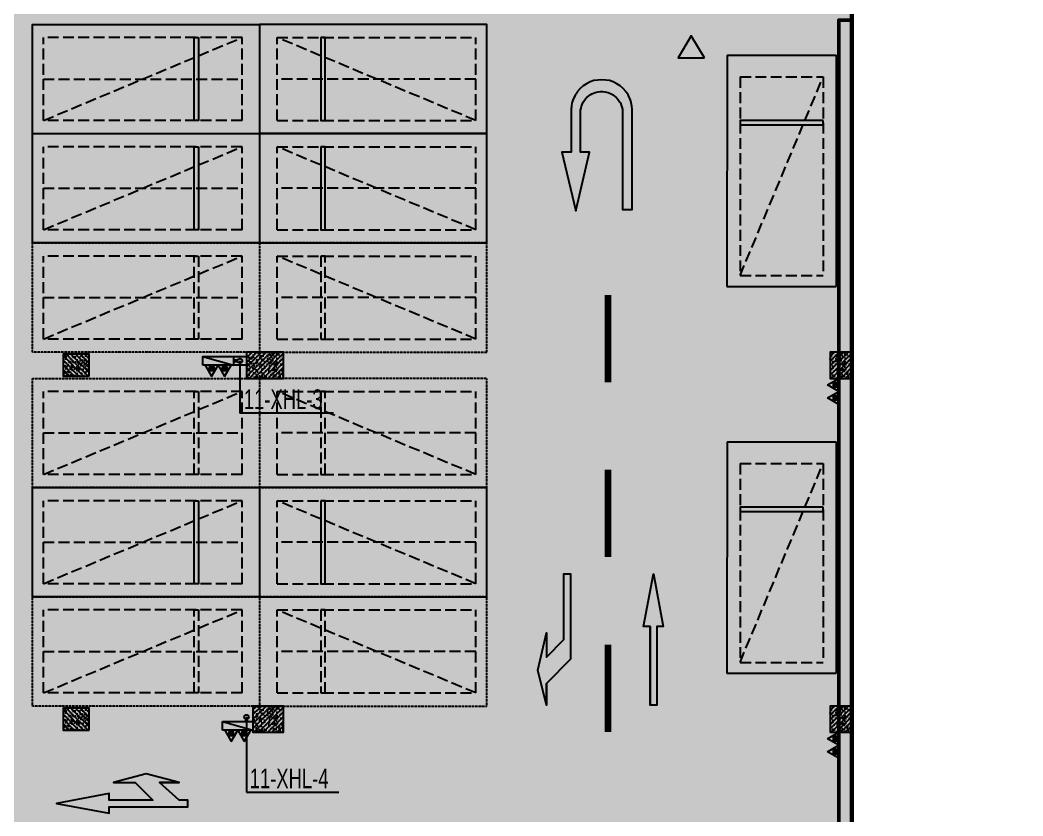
# Model space of a CAD drawing. Extents: x -1338203 to 1886333, y -530034 to 1031844.
# Drawn here: x 820073 to 843032, y -368765 to -350551 of the extents above; entities that cross this region are included whole.
import ezdxf

# ---------------------------------------------------------------- set-up
doc = ezdxf.new("R2010")
doc.units = 0
doc.header["$LTSCALE"] = 1000
doc.header["$MEASUREMENT"] = 0
doc.linetypes.add('A-001-平面B2$0$__DASH', pattern=[0.35, 0.25, -0.1])
doc.linetypes.add('DASH', pattern=[0.35, 0.25, -0.1])
for name, color, linetype in [('A-FIRE', 7, 'Continuous'), ('p-a-regular', 5, 'Continuous'), ('S001地下二墙柱$0$S001地下一墙柱$0$0S-CC-LINE', 52, 'Continuous'), ('S001地下二墙柱$0$S001地下一墙柱$0$0S-CW-HATCH', 251, 'Continuous'), ('S001地下二墙柱$0$S001地下一墙柱$0$0S-CW-HATCH-UP', 251, 'Continuous'), ('S001地下二墙柱$0$S001地下二墙柱$0$0S-CC-LINE', 52, 'Continuous'), ('S001地下二墙柱$0$S001地下二墙柱$0$0S-CW-HATCH', 251, 'Continuous'), ('S001地下二墙柱$0$S001地下二墙柱$0$0S-CW-HATCH-UP', 251, 'Continuous'), ('中心线', 42, 'Continuous'), ('停车位', 252, 'DASH'), ('地面指向箭头', 7, 'Continuous'), ('负二层消火栓$0$负二层消火栓$0$0P-ACC-FH', 7, 'Continuous'), ('负二层消火栓$0$负二层消火栓$0$0P-DIM-FH', 3, 'Continuous'), ('负二层消火栓$0$负二层消火栓$0$0P-PIPE-FH', 1, 'Continuous'), ('负二层消火栓$0$负二层消火栓$0$0P-VPIPE-FH', 1, 'Continuous'), ('负二层消火栓$0$负二层消火栓$1$0P-EQUIP-FH', 7, 'Continuous')]:
    doc.layers.add(name, color=color, linetype=linetype)
doc.layers.add('p-a-regular-deadend', color=6, linetype='Continuous', true_color=0xff00ff)
doc.layers.add('p-a-regular-narrow', color=7, linetype='Continuous', true_color=0x9600ff)
doc.layers.add('p-h-walkable', color=7, linetype='Continuous', lineweight=70, true_color=0xf0f0f0)
doc.layers.add('S001地下二墙柱$0$S001地下一墙柱$0$0S-CW-LINE', color=7, linetype='Continuous', lineweight=50)
doc.styles.add('负二层消火栓$0$负二层消火栓$0$AAD-S', font='aad-s.shx', dxfattribs={"width": 0.7, "bigfont": 'aad-hztxt.shx'})

# ---------------------------------------------------------------- blocks, each defined once
blk = doc.blocks.new('负二层消火栓$0$负二层消火栓$1$$TwtSys$00000546')
h = blk.add_hatch()
h.set_pattern_fill('ANSI31', color=256, scale=200, style=0)
h.set_pattern_definition([(45, (-38543.802, -6670.83), (-17.67767, 17.67767), [])])
h.paths.add_polyline_path([(-65, 174), (65, 174), (65, 44), (-65, 44)])
for points in [[(0, 344), (-198, 0), (198, 0)], [(-65, 174), (65, 174), (65, 44), (-65, 44)]]:
    blk.add_lwpolyline(points, close=True)
blk = doc.blocks.new('负二层消火栓$0$负二层消火栓$0$$TwtSys$00000434')
for p, q in [((-0.5, 0.5), (-0.5, -0.5)), ((-0.5, -0.5), (0.5, 0.5)), ((0.5, 0.5), (-0.5, 0.5)), ((0.5, -0.5), (0.5, 0.5)), ((-0.5, -0.5), (0.5, -0.5))]:
    blk.add_line(p, q)
blk.add_solid([(0.5, -0.5), (0.5, 0.5), (-0.5, -0.5)])
blk = doc.blocks.new('负二层消火栓')
at = {"layer": '负二层消火栓$0$负二层消火栓$0$0P-ACC-FH', "elevation": 0}
blk.add_lwpolyline([(57891, -194840), (57891, -194640), (58890, -194640), (58890, -194840)], close=True, dxfattribs=at)
at = {"layer": '负二层消火栓$0$负二层消火栓$0$0P-DIM-FH'}
for p, q in [((58741, -194740, 800), (58741, -195933, 800)), ((60885, -195933, 800), (58741, -195933, 800)), ((58892, -202890, 800), (58892, -204611, 800)), ((58892, -204611, 800), (61003, -204611, 800))]:
    blk.add_line(p, q, dxfattribs=at)
at = {"layer": '负二层消火栓$0$负二层消火栓$0$0P-PIPE-FH', "linetype": 'Continuous', "const_width": 82.5}
for points in [[(58688, -194740), (58591, -194740)], [(58892, -202943), (58892, -202990)]]:
    blk.add_lwpolyline(points, dxfattribs=at)
at = {"layer": '负二层消火栓$0$负二层消火栓$0$0P-VPIPE-FH', "linetype": 'Continuous'}
for centre in [(58741, -194740), (58892, -202890)]:
    blk.add_circle(centre, 52.5, dxfattribs=at)
at = {"layer": '负二层消火栓$0$负二层消火栓$0$0P-ACC-FH', "xscale": -700, "yscale": 200, "zscale": 700, "rotation": 180}
for p in [(58241, -194740), (58690, -203090)]:
    blk.add_blockref('负二层消火栓$0$负二层消火栓$0$$TwtSys$00000434', p, dxfattribs=at)
at = {"layer": '负二层消火栓$0$负二层消火栓$1$0P-EQUIP-FH', "yscale": 0.75, "zscale": 0.75}
for p, xscale, rotation in [((58092, -194840, 800), 0.75, 180), ((58389, -194840, 800), 0.75, 180), ((72451, -195289), -0.75, 90.00000000001239), ((72451, -195586), -0.75, 90.00000000001239), ((58541, -203190, 800), 0.75, 180), ((58839, -203190, 800), 0.75, 180), ((72451, -203389), -0.75, 90.00000000001239), ((72451, -203686), -0.75, 90.00000000001239)]:
    blk.add_blockref('负二层消火栓$0$负二层消火栓$1$$TwtSys$00000546', p, dxfattribs=dict(at, xscale=xscale, rotation=rotation))
at = {"layer": '负二层消火栓$0$负二层消火栓$0$0P-DIM-FH', "color": 7, "style": '负二层消火栓$0$负二层消火栓$0$AAD-S', "width": 0.7}
for s, p in [('11-XHL-3', (58831, -195843, 800)), ('11-XHL-4', (58966, -204521, 800))]:
    blk.add_text(s, height=450, dxfattribs=at).set_placement(p)
blk = doc.blocks.new('左转或右转')
at = {"layer": '地面指向箭头'}
blk.add_hatch(color=251, dxfattribs=at).paths.add_polyline_path([(3221046, 2451667), (3221247, 2450864), (3221247, 2451366), (3221799, 2451918), (3221799, 2453874), (3221648, 2453874), (3221648, 2452369), (3221247, 2451968), (3221247, 2452519)])
at = {"layer": '地面指向箭头', "color": 251}
blk.add_lwpolyline([(3221247, 2450864), (3221046, 2451667), (3221247, 2452519), (3221247, 2451968), (3221648, 2452369), (3221648, 2453874), (3221799, 2453874), (3221799, 2451918), (3221247, 2451366), (3221247, 2450864), (3221247, 2451366)], dxfattribs=at)
blk = doc.blocks.new('JTDT')
at = {"layer": 'A-FIRE'}
h = blk.add_hatch(color=251, dxfattribs=at)
h.dxf.hatch_style = 1
h.paths.add_polyline_path([(189165, 82916), (189162, 82988), (189159, 82988), (189147, 83060), (189144, 83075), (189126, 83123), (189114, 83162), (189105, 83180), (189081, 83230), (189072, 83245), (189057, 83269), (189036, 83299), (189024, 83317), (189021, 83320), (189021, 83323), (188961, 83389), (188893, 83449), (188818, 83500), (188734, 83542), (188650, 83571), (188561, 83586), (188468, 83592), (188378, 83586), (188288, 83571), (188202, 83542), (188118, 83500), (188043, 83449), (187974, 83389), (187915, 83323), (187915, 83320), (187912, 83317), (187900, 83299), (187882, 83269), (187864, 83245), (187858, 83230), (187831, 83180), (187822, 83162), (187810, 83123), (187795, 83075), (187789, 83060), (187777, 82988), (187771, 82916), (187771, 82895), (187771, 82839), (187771, 81938), (187559, 81938), (187559, 81935), (187867, 80625), (187876, 80592), (187882, 80625), (188190, 81935), (187983, 81935), (187983, 81938), (187983, 82839), (187986, 82895), (187989, 82916), (188007, 82988), (188037, 83060), (188046, 83075), (188076, 83123), (188109, 83162), (188124, 83180), (188184, 83230), (188205, 83245), (188247, 83269), (188318, 83299), (188390, 83317), (188441, 83320), (188468, 83323), (188492, 83320), (188543, 83317), (188615, 83299), (188686, 83269), (188728, 83245), (188749, 83230), (188809, 83180), (188824, 83162), (188857, 83123), (188887, 83075), (188896, 83060), (188926, 82988), (188944, 82916), (188947, 82895), (188949, 82839), (188949, 80625), (189168, 80625), (189168, 82839), (189168, 82895)])
at = {"layer": '地面指向箭头', "color": 251, "linetype": 'Continuous'}
blk.add_lwpolyline([(189165, 82916), (189162, 82988), (189159, 82988), (189147, 83060), (189144, 83075), (189126, 83123), (189114, 83162), (189105, 83180), (189081, 83230), (189072, 83245), (189057, 83269), (189036, 83299), (189024, 83317), (189021, 83320), (189021, 83323), (188961, 83389), (188893, 83449), (188818, 83500), (188734, 83542), (188650, 83571), (188561, 83586), (188468, 83592), (188378, 83586), (188288, 83571), (188202, 83542), (188118, 83500), (188043, 83449), (187974, 83389), (187915, 83323), (187915, 83320), (187912, 83317), (187900, 83299), (187882, 83269), (187864, 83245), (187858, 83230), (187831, 83180), (187822, 83162), (187810, 83123), (187795, 83075), (187789, 83060), (187777, 82988), (187771, 82916), (187771, 82895), (187771, 82839), (187771, 81938), (187559, 81938), (187559, 81935), (187867, 80625), (187876, 80592), (187882, 80625), (188190, 81935), (187983, 81935), (187983, 81938), (187983, 82839), (187986, 82895), (187989, 82916), (188007, 82988), (188037, 83060), (188046, 83075), (188076, 83123), (188109, 83162), (188124, 83180), (188184, 83230), (188205, 83245), (188247, 83269), (188318, 83299), (188390, 83317), (188441, 83320), (188468, 83323), (188492, 83320), (188543, 83317), (188615, 83299), (188686, 83269), (188728, 83245), (188749, 83230), (188809, 83180), (188824, 83162), (188857, 83123), (188887, 83075), (188896, 83060), (188926, 82988), (188944, 82916), (188947, 82895), (188949, 82839), (188949, 80625), (189168, 80625), (189168, 82839), (189168, 82895), (189165, 82916)], dxfattribs=at)
blk = doc.blocks.new('直行')
at = {"layer": '地面指向箭头'}
blk.add_hatch(color=251, dxfattribs=at).paths.add_polyline_path([(-29241, 4059962), (-29466, 4058762), (-29316, 4058762), (-29316, 4056961), (-29166, 4056961), (-29166, 4058762), (-29016, 4058762)])
at = {"layer": '地面指向箭头', "color": 251}
blk.add_lwpolyline([(-29316, 4058762), (-29316, 4056961), (-29316, 4058762), (-29316, 4058762), (-29466, 4058762), (-29241, 4059962), (-29016, 4058762), (-29166, 4058762), (-29166, 4056961), (-29316, 4056961), (-29316, 4056961)], dxfattribs=at)
blk = doc.blocks.new('直行右转或左转')
at = {"layer": '地面指向箭头'}
blk.add_hatch(color=251, dxfattribs=at).paths.add_polyline_path([(3219528, 2452519), (3218327, 2452294), (3218327, 2452444), (3217325, 2452444), (3217726, 2452044), (3218227, 2452044), (3217476, 2451843), (3216725, 2452044), (3217175, 2452044), (3216725, 2452444), (3216524, 2452444), (3216524, 2452594), (3218327, 2452594), (3218327, 2452745)])
at = {"layer": '地面指向箭头', "color": 251}
blk.add_lwpolyline([(3216725, 2452044), (3217175, 2452044), (3216725, 2452044), (3217476, 2451843), (3218227, 2452044), (3217726, 2452044), (3217325, 2452444), (3218327, 2452444), (3218327, 2452294), (3219528, 2452519), (3218327, 2452745), (3218327, 2452594), (3216524, 2452594), (3216524, 2452444), (3216725, 2452444), (3217175, 2452044)], dxfattribs=at)
blk = doc.blocks.new('A$C3d42903c')
at = {"layer": '中心线', "color": 251, "const_width": 150}
for points in [[(420885, 172396), (420885, 170396)], [(420885, 168396), (420885, 166396)], [(420885, 164396), (420885, 162396)]]:
    blk.add_lwpolyline(points, dxfattribs=at)
at = {"layer": '地面指向箭头', "color": 251}
for name, p in [('JTDT', (232273, 93730)), ('直行', (451167, -3893950))]:
    blk.add_blockref(name, p, dxfattribs=at)
at = {"layer": '地面指向箭头', "color": 251, "linetype": 'Continuous'}
blk.add_blockref('左转或右转', (-2801769, -2287858), dxfattribs=at)
at = {"layer": '地面指向箭头', "color": 251, "linetype": 'Continuous', "rotation": 180}
blk.add_blockref('直行右转或左转', (3627791, 2613279), dxfattribs=at)
blk = doc.blocks.new('A$Cb720460c')
at = {"layer": '地面指向箭头'}
h = blk.add_hatch(color=251, dxfattribs=at)
h.dxf.hatch_style = 1
h.paths.add_polyline_path([(423094, 177826), (422794, 178326), (422494, 177826)])
at = {"layer": '地面指向箭头', "color": 251, "flags": 128}
blk.add_lwpolyline([(423094, 177826), (422794, 178326), (422494, 177826), (423094, 177826)], dxfattribs=at)
blk = doc.blocks.new('标准车位2')
at = {"color": 4, "linetype": 'A-001-平面B2$0$__DASH'}
for p, q in [((500, 2200), (500, 300)), ((500, 2200), (5050, 2200)), ((5050, 2200), (5050, 300)), ((5050, 1250), (500, 1250)), ((500, 300), (5050, 300))]:
    blk.add_line(p, q, dxfattribs=at)
at = {"color": 4, "ltscale": 0.002}
blk.add_lwpolyline([(100, 2500), (5300, 2500), (5300, 0), (100, 0)], close=True, dxfattribs=at)
at = {"color": 4, "linetype": 'A-001-平面B2$0$__DASH'}
blk.add_lwpolyline([(5050, 2200), (500, 300)], dxfattribs=at)
at = {"color": 4}
blk.add_lwpolyline([(1500, 300), (1500, 2200), (1600, 2200), (1600, 300)], close=True, dxfattribs=at)
at = {"layer": 'p-a-regular', "ltscale": 0.002, "const_width": 1000}
blk.add_lwpolyline([(5050, 1250), (500, 1250)], dxfattribs=at)

msp = doc.modelspace()

# ---------------------------------------------------------------- hatches: boundary and pattern name
at = {"layer": 'p-h-walkable', "ltscale": 0.002}
h = msp.add_hatch(color=256, dxfattribs=at)
h.dxf.hatch_style = 1
h.paths.add_polyline_path([(728556.4, -320761.3), (728556.4, -348211.5), (746356.3, -348211.5), (750916.3, -338175), (842896.3, -338175), (843211.3, -349155), (839116.3, -349155), (839116.3, -377051.5), (864906.4, -377051.5), (864906.4, -390806.6), (875856.3, -395571.5), (875856.3, -404751.5), (834560.3, -404751.5), (839142.7, -442064.3), (869465.2, -438340.4), (871163.2, -452166.5), (873704.1, -451854.5), (877328.6, -464960.4), (761876, -479139.1), (761132.9, -468418.3), (764950.6, -465209), (763252.8, -451384.3), (799242.4, -446964.4), (793807.3, -404751.5), (750756.3, -404751.5), (751556.3, -388855), (648066.6, -388604.4), (648066.6, -380374.4), (641016.6, -380374.4), (641512.3, -365348.2), (660006.6, -364574.4), (660306.6, -340846.8), (656406.6, -340846.8), (656406.6, -336396.8), (656656.4, -340532.4), (656406.4, -332417.4), (712156.4, -332417.4), (712080.9, -320761.3)])
at = {"layer": 'S001地下二墙柱$0$S001地下一墙柱$0$0S-CW-HATCH', "ltscale": 0.002}
h = msp.add_hatch(color=256, dxfattribs=at)
h.dxf.hatch_style = 1
h.paths.add_polyline_path([(839116.6, -350550.9), (839116.6, -377350.9), (864906.6, -377350.9), (864906.6, -391370.9), (864606.6, -391370.9), (864606.6, -377650.9), (838816.6, -377650.9), (838816.6, -350550.9)])
at = {"layer": 'S001地下二墙柱$0$S001地下一墙柱$0$0S-CW-HATCH'}
h = msp.add_hatch(color=256, dxfattribs=at)
h.dxf.hatch_style = 1
h.paths.add_polyline_path([(839116.6, -358150.9), (838616.6, -358150.9), (838616.6, -358750.9), (839116.6, -358750.9)])
h = msp.add_hatch(color=256, dxfattribs=at)
h.dxf.hatch_style = 1
h.paths.add_polyline_path([(839116.6, -366250.9), (838616.6, -366250.9), (838616.6, -366850.9), (839116.6, -366850.9)])
at = {"layer": 'S001地下二墙柱$0$S001地下一墙柱$0$0S-CW-HATCH-UP', "ltscale": 0.002}
h = msp.add_hatch(dxfattribs=at)
h.set_pattern_fill('钢筋混凝土', color=256, scale=30)
h.set_pattern_definition([(45, (0.0005, -470500), (-53.0330086, 53.0330086), []), (50, (0.0005, -470500), (215.178055, -18.82564), [22.5, -247.5]), (355, (0.0005, -470500), (-41.6254, 225.65764), [18, -198]), (100.4514, (17.93, -470501.57), (173.552815, 206.831863), [19.122057, -210.342634]), (46.1842, (0.0005, -470440), (320.172315, -49.655704), [33.75, -371.25]), (96.6356, (26.68, -470444.14), (280.39881, 292.23536), [28.68309, -315.5139]), (351.1842, (0.0005, -470440), (280.39858, 292.23558), [27, -297]), (21, (30, -470455), (179.072116, -120.785667), [22.5, -247.5]), (326, (30, -470455), (72.9946, 217.545014), [18, -198]), (71.4514, (44.92, -470465.07), (252.06679, 96.75915), [19.122057, -210.342634]), (37.5, (0.0005, -470500), (3.6479566, 99.868156), [0, -195.6, 0, -201, 0, -198.75]), (7.5, (0.0005, -470500), (78.920861, 118.323514), [0, -114.6, 0, -191.1, 0, -75.75]), (327.5, (-66.9, -470500), (160.146731, -6.7664615), [0, -75, 0, -234, 0, -310.5]), (317.5, (-96.9, -470500), (174.95585, 30.031495), [0, -97.5, 0, -155.4, 0, -220.5])])
h.paths.add_polyline_path([(839116.6, -350550.9), (839116.6, -377350.9), (864906.6, -377350.9), (864906.6, -391370.9), (864606.6, -391370.9), (864606.6, -377650.9), (838816.6, -377650.9), (838816.6, -350550.9)])
at = {"layer": 'S001地下二墙柱$0$S001地下一墙柱$0$0S-CW-HATCH-UP'}
h = msp.add_hatch(dxfattribs=at)
h.set_pattern_fill('钢筋混凝土', color=256, scale=30)
h.set_pattern_definition([(45, (871427.33, -349199.2), (-53.03301, 53.03301), []), (50, (871427.33, -349199.2), (215.1781, -18.8256), [22.5, -247.5]), (355, (871427.33, -349199.2), (-41.6254, 225.6576), [18, -198]), (100.4514, (871445.26, -349200.77), (173.5528, 206.8319), [19.122, -210.3426]), (46.1842, (871427.33, -349139.2), (320.1723, -49.6557), [33.75, -371.25]), (96.6356, (871454, -349143.34), (280.3988, 292.2354), [28.683, -315.514]), (351.1842, (871427.33, -349139.2), (280.3986, 292.2356), [27, -297]), (21, (871457.33, -349154.2), (179.0721, -120.7857), [22.5, -247.5]), (326, (871457.33, -349154.2), (72.9946, 217.545), [18, -198]), (71.4514, (871472.26, -349164.27), (252.0668, 96.7591), [19.122, -210.3426]), (37.5, (871427.33, -349199.2), (3.64796, 99.86816), [0, -195.6, 0, -201, 0, -198.75]), (7.5, (871427.33, -349199.2), (78.92086, 118.3235), [0, -114.6, 0, -191.1, 0, -75.75]), (327.5, (871360.43, -349199.2), (160.14673, -6.76646), [0, -75, 0, -234, 0, -310.5]), (317.5, (871330.43, -349199.2), (174.95585, 30.0315), [0, -97.5, 0, -155.4, 0, -220.5])])
h.paths.add_polyline_path([(839116.6, -358150.9), (838616.6, -358150.9), (838616.6, -358750.9), (839116.6, -358750.9)])
h = msp.add_hatch(dxfattribs=at)
h.set_pattern_fill('钢筋混凝土', color=256, scale=30)
h.set_pattern_definition([(45, (871427.33, -357299.2), (-53.03301, 53.03301), []), (50, (871427.33, -357299.2), (215.1781, -18.8256), [22.5, -247.5]), (355, (871427.33, -357299.2), (-41.6254, 225.6576), [18, -198]), (100.4514, (871445.26, -357300.77), (173.5528, 206.8319), [19.122, -210.3426]), (46.1842, (871427.33, -357239.2), (320.1723, -49.6557), [33.75, -371.25]), (96.6356, (871454, -357243.34), (280.3988, 292.2354), [28.683, -315.514]), (351.1842, (871427.33, -357239.2), (280.3986, 292.2356), [27, -297]), (21, (871457.33, -357254.2), (179.0721, -120.7857), [22.5, -247.5]), (326, (871457.33, -357254.2), (72.9946, 217.545), [18, -198]), (71.4514, (871472.26, -357264.27), (252.0668, 96.7591), [19.122, -210.3426]), (37.5, (871427.33, -357299.2), (3.64796, 99.86816), [0, -195.6, 0, -201, 0, -198.75]), (7.5, (871427.33, -357299.2), (78.92086, 118.3235), [0, -114.6, 0, -191.1, 0, -75.75]), (327.5, (871360.43, -357299.2), (160.14673, -6.76646), [0, -75, 0, -234, 0, -310.5]), (317.5, (871330.43, -357299.2), (174.95585, 30.0315), [0, -97.5, 0, -155.4, 0, -220.5])])
h.paths.add_polyline_path([(839116.6, -366250.9), (838616.6, -366250.9), (838616.6, -366850.9), (839116.6, -366850.9)])
at = {"layer": 'S001地下二墙柱$0$S001地下二墙柱$0$0S-CW-HATCH'}
h = msp.add_hatch(color=256, dxfattribs=at)
h.dxf.hatch_style = 1
h.paths.add_polyline_path([(821656.6, -358701), (821656.6, -358201), (821056.6, -358201), (821056.6, -358701)])
h = msp.add_hatch(color=256, dxfattribs=at)
h.dxf.hatch_style = 1
h.paths.add_polyline_path([(826105.5, -358150.9), (825255.5, -358150.9), (825255.5, -358750.9), (826105.5, -358750.9)])
h = msp.add_hatch(color=256, dxfattribs=at)
h.dxf.hatch_style = 1
h.paths.add_polyline_path([(839116.6, -358150.9), (838616.6, -358150.9), (838616.6, -358750.9), (839116.6, -358750.9)])
h = msp.add_hatch(color=256, dxfattribs=at)
h.dxf.hatch_style = 1
h.paths.add_polyline_path([(821656.6, -366800.9), (821656.6, -366300.9), (821056.6, -366300.9), (821056.6, -366800.9)])
h = msp.add_hatch(color=256, dxfattribs=at)
h.dxf.hatch_style = 1
h.paths.add_polyline_path([(826105.5, -366250.9), (825405.5, -366250.9), (825405.5, -366850.9), (826105.5, -366850.9)])
h = msp.add_hatch(color=256, dxfattribs=at)
h.dxf.hatch_style = 1
h.paths.add_polyline_path([(839116.6, -366250.9), (838616.6, -366250.9), (838616.6, -366850.9), (839116.6, -366850.9)])
at = {"layer": 'S001地下二墙柱$0$S001地下二墙柱$0$0S-CW-HATCH-UP'}
h = msp.add_hatch(dxfattribs=at)
h.set_pattern_fill('钢筋混凝土', color=256, scale=30, angle=-90)
h.set_pattern_definition([(315, (830608.335, -391011.7), (53.03301, 53.03301), []), (320, (830608.34, -391011.7), (-18.8256, -215.1781), [22.5, -247.5]), (265, (830608.34, -391011.7), (225.6576, 41.6254), [18, -198]), (10.4514, (830606.77, -391029.63), (206.8319, -173.5528), [19.122, -210.3426]), (316.1842, (830668.34, -391011.7), (-49.6557, -320.1723), [33.75, -371.25]), (6.6356, (830664.2, -391038.38), (292.2354, -280.3988), [28.683, -315.514]), (261.1842, (830668.34, -391011.7), (292.2356, -280.3986), [27, -297]), (291, (830653.34, -391041.7), (-120.7857, -179.0721), [22.5, -247.5]), (236, (830653.34, -391041.7), (217.545, -72.9946), [18, -198]), (341.4514, (830643.27, -391056.62), (96.7591, -252.0668), [19.122, -210.3426]), (307.5, (830608.335, -391011.7), (99.86816, -3.64796), [0, -195.6, 0, -201, 0, -198.75]), (277.5, (830608.34, -391011.7), (118.3235, -78.92086), [0, -114.6, 0, -191.1, 0, -75.75]), (237.5, (830608.335, -390944.8), (-6.76646, -160.14673), [0, -75, 0, -234, 0, -310.5]), (227.5, (830608.34, -390914.8), (30.0315, -174.95585), [0, -97.5, 0, -155.4, 0, -220.5])])
h.paths.add_polyline_path([(821656.6, -358701), (821656.6, -358201), (821056.6, -358201), (821056.6, -358701)])
h = msp.add_hatch(dxfattribs=at)
h.set_pattern_fill('钢筋混凝土', color=256, scale=30)
h.set_pattern_definition([(45, (858416.18, -349199.2), (-53.03301, 53.03301), []), (50, (858416.18, -349199.2), (215.1781, -18.8256), [22.5, -247.5]), (355, (858416.18, -349199.2), (-41.6254, 225.6576), [18, -198]), (100.4514, (858434.11, -349200.77), (173.5528, 206.8319), [19.122, -210.3426]), (46.1842, (858416.18, -349139.2), (320.1723, -49.6557), [33.75, -371.25]), (96.6356, (858442.86, -349143.34), (280.3988, 292.2354), [28.683, -315.514]), (351.1842, (858416.18, -349139.2), (280.3986, 292.2356), [27, -297]), (21, (858446.18, -349154.2), (179.0721, -120.7857), [22.5, -247.5]), (326, (858446.18, -349154.2), (72.9946, 217.545), [18, -198]), (71.4514, (858461.1, -349164.26), (252.0668, 96.7591), [19.122, -210.3426]), (37.5, (858416.18, -349199.2), (3.64796, 99.86816), [0, -195.6, 0, -201, 0, -198.75]), (7.5, (858416.18, -349199.2), (78.92086, 118.3235), [0, -114.6, 0, -191.1, 0, -75.75]), (327.5, (858349.28, -349199.2), (160.14673, -6.76646), [0, -75, 0, -234, 0, -310.5]), (317.5, (858319.28, -349199.2), (174.95585, 30.0315), [0, -97.5, 0, -155.4, 0, -220.5])])
h.paths.add_polyline_path([(826105.5, -358150.9), (825255.5, -358150.9), (825255.5, -358750.9), (826105.5, -358750.9)])
h = msp.add_hatch(dxfattribs=at)
h.set_pattern_fill('钢筋混凝土', color=256, scale=30)
h.set_pattern_definition([(45, (871427.33, -349199.2), (-53.03301, 53.03301), []), (50, (871427.33, -349199.2), (215.1781, -18.8256), [22.5, -247.5]), (355, (871427.33, -349199.2), (-41.6254, 225.6576), [18, -198]), (100.4514, (871445.26, -349200.77), (173.5528, 206.8319), [19.122, -210.3426]), (46.1842, (871427.33, -349139.2), (320.1723, -49.6557), [33.75, -371.25]), (96.6356, (871454, -349143.34), (280.3988, 292.2354), [28.683, -315.514]), (351.1842, (871427.33, -349139.2), (280.3986, 292.2356), [27, -297]), (21, (871457.33, -349154.2), (179.0721, -120.7857), [22.5, -247.5]), (326, (871457.33, -349154.2), (72.9946, 217.545), [18, -198]), (71.4514, (871472.26, -349164.26), (252.0668, 96.7591), [19.122, -210.3426]), (37.5, (871427.33, -349199.2), (3.64796, 99.86816), [0, -195.6, 0, -201, 0, -198.75]), (7.5, (871427.33, -349199.2), (78.92086, 118.3235), [0, -114.6, 0, -191.1, 0, -75.75]), (327.5, (871360.43, -349199.2), (160.14673, -6.76646), [0, -75, 0, -234, 0, -310.5]), (317.5, (871330.43, -349199.2), (174.95585, 30.0315), [0, -97.5, 0, -155.4, 0, -220.5])])
h.paths.add_polyline_path([(839116.6, -358150.9), (838616.6, -358150.9), (838616.6, -358750.9), (839116.6, -358750.9)])
h = msp.add_hatch(dxfattribs=at)
h.set_pattern_fill('钢筋混凝土', color=256, scale=30, angle=-90)
h.set_pattern_definition([(315, (830608.33, -399111.66), (53.03301, 53.03301), []), (320, (830608.33, -399111.66), (-18.8256, -215.1781), [22.5, -247.5]), (265, (830608.33, -399111.66), (225.6576, 41.6254), [18, -198]), (10.4514, (830606.76, -399129.6), (206.8319, -173.5528), [19.122, -210.3426]), (316.1842, (830668.33, -399111.66), (-49.6557, -320.1723), [33.75, -371.25]), (6.6356, (830664.2, -399138.34), (292.2354, -280.3988), [28.683, -315.514]), (261.1842, (830668.33, -399111.66), (292.2356, -280.3986), [27, -297]), (291, (830653.33, -399141.66), (-120.7857, -179.0721), [22.5, -247.5]), (236, (830653.33, -399141.66), (217.545, -72.9946), [18, -198]), (341.4514, (830643.27, -399156.58), (96.7591, -252.0668), [19.122, -210.3426]), (307.5, (830608.33, -399111.66), (99.86816, -3.64796), [0, -195.6, 0, -201, 0, -198.75]), (277.5, (830608.33, -399111.66), (118.3235, -78.92086), [0, -114.6, 0, -191.1, 0, -75.75]), (237.5, (830608.33, -399044.76), (-6.76646, -160.14673), [0, -75, 0, -234, 0, -310.5]), (227.5, (830608.33, -399014.76), (30.0315, -174.95585), [0, -97.5, 0, -155.4, 0, -220.5])])
h.paths.add_polyline_path([(821656.6, -366800.9), (821656.6, -366300.9), (821056.6, -366300.9), (821056.6, -366800.9)])
h = msp.add_hatch(dxfattribs=at)
h.set_pattern_fill('钢筋混凝土', color=256, scale=30)
h.set_pattern_definition([(45, (858416.18, -357299.2), (-53.03301, 53.03301), []), (50, (858416.18, -357299.2), (215.1781, -18.8256), [22.5, -247.5]), (355, (858416.18, -357299.2), (-41.6254, 225.6576), [18, -198]), (100.4514, (858434.11, -357300.77), (173.5528, 206.8319), [19.122, -210.3426]), (46.1842, (858416.18, -357239.2), (320.1723, -49.6557), [33.75, -371.25]), (96.6356, (858442.86, -357243.34), (280.3988, 292.2354), [28.683, -315.514]), (351.1842, (858416.18, -357239.2), (280.3986, 292.2356), [27, -297]), (21, (858446.18, -357254.2), (179.0721, -120.7857), [22.5, -247.5]), (326, (858446.18, -357254.2), (72.9946, 217.545), [18, -198]), (71.4514, (858461.1, -357264.26), (252.0668, 96.7591), [19.122, -210.3426]), (37.5, (858416.18, -357299.2), (3.64796, 99.86816), [0, -195.6, 0, -201, 0, -198.75]), (7.5, (858416.18, -357299.2), (78.92086, 118.3235), [0, -114.6, 0, -191.1, 0, -75.75]), (327.5, (858349.28, -357299.2), (160.14673, -6.76646), [0, -75, 0, -234, 0, -310.5]), (317.5, (858319.28, -357299.2), (174.95585, 30.0315), [0, -97.5, 0, -155.4, 0, -220.5])])
h.paths.add_polyline_path([(826105.5, -366250.9), (825405.5, -366250.9), (825405.5, -366850.9), (826105.5, -366850.9)])
h = msp.add_hatch(dxfattribs=at)
h.set_pattern_fill('钢筋混凝土', color=256, scale=30)
h.set_pattern_definition([(45, (871427.33, -357299.2), (-53.03301, 53.03301), []), (50, (871427.33, -357299.2), (215.1781, -18.8256), [22.5, -247.5]), (355, (871427.33, -357299.2), (-41.6254, 225.6576), [18, -198]), (100.4514, (871445.26, -357300.77), (173.5528, 206.8319), [19.122, -210.3426]), (46.1842, (871427.33, -357239.2), (320.1723, -49.6557), [33.75, -371.25]), (96.6356, (871454, -357243.34), (280.3988, 292.2354), [28.683, -315.514]), (351.1842, (871427.33, -357239.2), (280.3986, 292.2356), [27, -297]), (21, (871457.33, -357254.2), (179.0721, -120.7857), [22.5, -247.5]), (326, (871457.33, -357254.2), (72.9946, 217.545), [18, -198]), (71.4514, (871472.26, -357264.26), (252.0668, 96.7591), [19.122, -210.3426]), (37.5, (871427.33, -357299.2), (3.64796, 99.86816), [0, -195.6, 0, -201, 0, -198.75]), (7.5, (871427.33, -357299.2), (78.92086, 118.3235), [0, -114.6, 0, -191.1, 0, -75.75]), (327.5, (871360.43, -357299.2), (160.14673, -6.76646), [0, -75, 0, -234, 0, -310.5]), (317.5, (871330.43, -357299.2), (174.95585, 30.0315), [0, -97.5, 0, -155.4, 0, -220.5])])
h.paths.add_polyline_path([(839116.6, -366250.9), (838616.6, -366250.9), (838616.6, -366850.9), (839116.6, -366850.9)])

# ---------------------------------------------------------------- linework, layer by layer
at = {"color": 4, "linetype": 'A-001-平面B2$0$__DASH'}
for p, q in [((820606.7, -352850.6), (820606.7, -350950.6)), ((825156.7, -350950.6), (820606.7, -350950.6)), ((825156.7, -352850.6), (825156.7, -350950.6)), ((825957, -352850.6), (825957, -350950.6)), ((825957, -350950.6), (830507, -350950.6)), ((830507, -352850.6), (830507, -350950.6)), ((820606.7, -351900.6), (825156.7, -351900.6)), ((830507, -351900.6), (825957, -351900.6)), ((825156.7, -352850.6), (820606.7, -352850.6)), ((825957, -352850.6), (830507, -352850.6)), ((820606.9, -355350.6), (820606.9, -353450.6)), ((825156.9, -353450.6), (820606.9, -353450.6)), ((825156.9, -355350.6), (825156.9, -353450.6)), ((825956.9, -355350.6), (825956.9, -353450.6)), ((825956.9, -353450.6), (830506.9, -353450.6)), ((830506.9, -355350.6), (830506.9, -353450.6)), ((820606.9, -354400.6), (825156.9, -354400.6)), ((830506.9, -354400.6), (825956.9, -354400.6)), ((825156.9, -355350.6), (820606.9, -355350.6)), ((825956.9, -355350.6), (830506.9, -355350.6)), ((820606.7, -363450.6), (820606.7, -361550.6)), ((825156.7, -361550.6), (820606.7, -361550.6)), ((825156.7, -363450.6), (825156.7, -361550.6)), ((825957, -363450.6), (825957, -361550.6)), ((825957, -361550.6), (830507, -361550.6)), ((830507, -363450.6), (830507, -361550.6)), ((820606.7, -362500.6), (825156.7, -362500.6)), ((830507, -362500.6), (825957, -362500.6)), ((825156.7, -363450.6), (820606.7, -363450.6)), ((825957, -363450.6), (830507, -363450.6))]:
    msp.add_line(p, q, dxfattribs=at)
for p, q in [((836257.2, -351350.5), (836256.7, -356650.5)), ((836257.2, -351350.5), (838757.2, -351350.7)), ((838757.2, -351350.7), (838756.7, -356650.7)), ((836256.7, -356650.5), (838756.7, -356650.7)), ((836257.2, -360200.5), (836256.7, -365500.5)), ((836257.2, -360200.5), (838757.2, -360200.7)), ((838757.2, -360200.7), (838756.7, -365500.7)), ((836256.7, -365500.5), (838756.7, -365500.7))]:
    msp.add_line(p, q)
at = {"linetype": 'A-001-平面B2$0$__DASH'}
for p, q in [((836557.2, -351850.5), (836556.8, -356400.5)), ((836557.2, -351850.5), (838457.2, -351850.7)), ((838457.2, -351850.7), (838456.8, -356400.7)), ((836556.8, -356400.5), (838456.8, -356400.7)), ((836557.1, -360700.5), (836556.7, -365250.5)), ((836557.1, -360700.5), (838457.1, -360700.7)), ((838457.1, -360700.7), (838456.7, -365250.7)), ((836556.7, -365250.5), (838456.7, -365250.7))]:
    msp.add_line(p, q, dxfattribs=at)
at = {"color": 4, "ltscale": 0.002}
for points in [[(825556.7, -353150.6), (820356.9, -353150.9), (820356.7, -350650.6), (825556.6, -350650.4)], [(825557, -353150.6), (830756.9, -353150.9), (830757, -350650.6), (825557.1, -350650.4)], [(825556.9, -355650.6), (820357, -355650.9), (820356.9, -353150.6), (825556.7, -353150.4)], [(825556.9, -355650.6), (830756.7, -355650.9), (830756.9, -353150.6), (825557, -353150.4)], [(825556.7, -363750.6), (820356.9, -363750.9), (820356.7, -361250.6), (825556.6, -361250.4)], [(825557, -363750.6), (830756.9, -363750.9), (830757, -361250.6), (825557.1, -361250.4)]]:
    msp.add_lwpolyline(points, close=True, dxfattribs=at)
at = {"color": 4, "linetype": 'A-001-平面B2$0$__DASH'}
for points in [[(820606.7, -352850.6), (825156.7, -350950.6)], [(830507, -352850.6), (825957, -350950.6)], [(820606.9, -355350.6), (825156.9, -353450.6)], [(830506.9, -355350.6), (825956.9, -353450.6)], [(820606.7, -363450.6), (825156.7, -361550.6)], [(830507, -363450.6), (825957, -361550.6)]]:
    msp.add_lwpolyline(points, dxfattribs=at)
at = {"color": 4}
for points in [[(824156.7, -350950.6), (824156.7, -352850.6), (824056.7, -352850.6), (824056.7, -350950.6)], [(826957, -350950.6), (826957, -352850.6), (827057, -352850.6), (827057, -350950.6)], [(824156.9, -353450.6), (824156.9, -355350.6), (824056.9, -355350.6), (824056.9, -353450.6)], [(826956.9, -353450.6), (826956.9, -355350.6), (827056.9, -355350.6), (827056.9, -353450.6)], [(824156.7, -361550.6), (824156.7, -363450.6), (824056.7, -363450.6), (824056.7, -361550.6)], [(826957, -361550.6), (826957, -363450.6), (827057, -363450.6), (827057, -361550.6)]]:
    msp.add_lwpolyline(points, close=True, dxfattribs=at)
at = {"linetype": 'A-001-平面B2$0$__DASH'}
for points in [[(836556.8, -356400.5), (838457.2, -351850.7)], [(836556.7, -365250.5), (838457.1, -360700.7)]]:
    msp.add_lwpolyline(points, dxfattribs=at)
for points in [[(838457.1, -352850.7), (836557.1, -352850.5), (836557.1, -352950.5), (838457.1, -352950.7)], [(838457, -361700.7), (836557, -361700.5), (836557, -361800.5), (838457, -361800.7)]]:
    msp.add_lwpolyline(points, close=True)
at = {"layer": 'p-a-regular', "ltscale": 0.002, "const_width": 1000}
msp.add_lwpolyline([(837506.7, -365250.6), (837507.1, -360700.6)], dxfattribs=at)
at = {"layer": 'p-a-regular-deadend', "ltscale": 0.002, "const_width": 1000}
for points in [[(820606.7, -351900.6), (825156.7, -351900.6)], [(830507, -351900.6), (825957, -351900.6)], [(837506.8, -356400.6), (837507.2, -351850.6)], [(820606.9, -354400.6), (825156.9, -354400.6)], [(830506.9, -354400.6), (825956.9, -354400.6)]]:
    msp.add_lwpolyline(points, dxfattribs=at)
at = {"layer": 'p-a-regular-narrow', "ltscale": 0.002, "const_width": 1000}
for points in [[(820606.7, -362500.6), (825156.7, -362500.6)], [(830507, -362500.6), (825957, -362500.6)]]:
    msp.add_lwpolyline(points, dxfattribs=at)
at = {"layer": 'p-h-walkable', "ltscale": 0.002, "const_width": 100, "elevation": -83050}
msp.add_lwpolyline([(728556.4, -348211.5), (746356.3, -348211.5), (750916.3, -338175), (842896.3, -338175), (843211.3, -349155), (839116.3, -349155), (839116.3, -377051.5), (864906.4, -377051.5), (864906.4, -390806.6)], dxfattribs=at)
at = {"layer": 'S001地下二墙柱$0$S001地下一墙柱$0$0S-CC-LINE', "color": 4}
for points in [[(839116.6, -358150.9), (838616.6, -358150.9), (838616.6, -358750.9), (839116.6, -358750.9)], [(839116.6, -366250.9), (838616.6, -366250.9), (838616.6, -366850.9), (839116.6, -366850.9)]]:
    msp.add_lwpolyline(points, close=True, dxfattribs=at)
at = {"layer": 'S001地下二墙柱$0$S001地下一墙柱$0$0S-CW-LINE', "ltscale": 0.002}
msp.add_lwpolyline([(839116.6, -350550.9), (839116.6, -377350.9), (864906.6, -377350.9), (864906.6, -391370.9), (864606.6, -391370.9), (864606.6, -377650.9), (838816.6, -377650.9), (838816.6, -350550.9)], close=True, dxfattribs=at)
at = {"layer": 'S001地下二墙柱$0$S001地下二墙柱$0$0S-CC-LINE', "color": 1}
for points in [[(821656.6, -358701), (821656.6, -358201), (821056.6, -358201), (821056.6, -358701)], [(839116.6, -358150.9), (838616.6, -358150.9), (838616.6, -358750.9), (839116.6, -358750.9)], [(821656.6, -366800.9), (821656.6, -366300.9), (821056.6, -366300.9), (821056.6, -366800.9)], [(839116.6, -366250.9), (838616.6, -366250.9), (838616.6, -366850.9), (839116.6, -366850.9)]]:
    msp.add_lwpolyline(points, close=True, dxfattribs=at)
at = {"layer": 'S001地下二墙柱$0$S001地下二墙柱$0$0S-CC-LINE', "color": 2}
msp.add_lwpolyline([(826105.5, -358150.9), (825255.5, -358150.9), (825255.5, -358750.9), (826105.5, -358750.9)], close=True, dxfattribs=at)
at = {"layer": 'S001地下二墙柱$0$S001地下二墙柱$0$0S-CC-LINE', "color": 3}
msp.add_lwpolyline([(826105.5, -366250.9), (825405.5, -366250.9), (825405.5, -366850.9), (826105.5, -366850.9)], close=True, dxfattribs=at)

# ---------------------------------------------------------------- block references
at = {"ltscale": 0.002}
for name, p in [('负二层消火栓', (766365.4, -163610.9)), ('A$C3d42903c', (412646.2, -529238.7)), ('A$Cb720460c', (412646.2, -529238.7))]:
    msp.add_blockref(name, p, dxfattribs=at)
at = {"layer": '停车位', "rotation": 180.0027235406082}
for p in [(825656.9, -355650.6), (825656.7, -358750.6), (825656.7, -363750.6)]:
    msp.add_blockref('标准车位2', p, dxfattribs=at)
at = {"layer": '停车位', "xscale": -1, "rotation": 179.9972764593919}
for p in [(825456.9, -355650.6), (825457, -358750.6), (825456.7, -363750.6)]:
    msp.add_blockref('标准车位2', p, dxfattribs=at)

doc.saveas('drawing.dxf')
